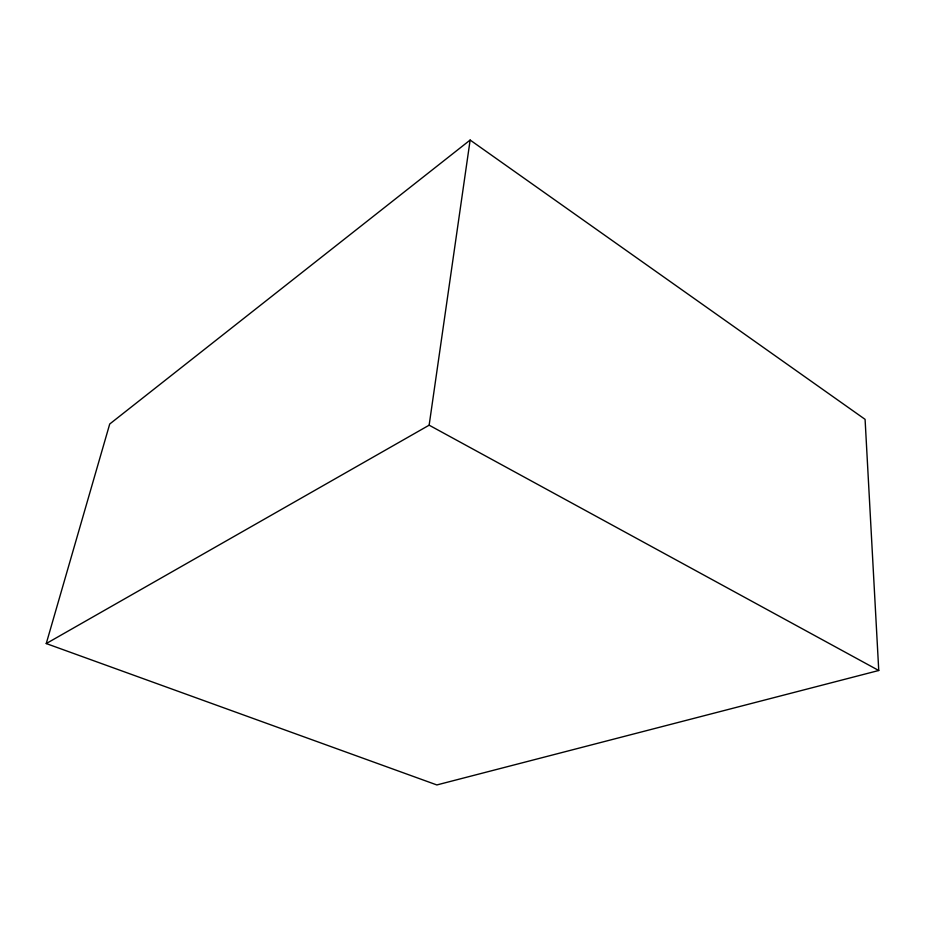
<?xml version="1.0" encoding="UTF-8"?>
<svg xmlns="http://www.w3.org/2000/svg" width="925" height="925" viewBox="0 0 925 925"><rect width="100%" height="100%" fill="white"/><g stroke="black" fill="none" stroke-linecap="round" stroke-linejoin="round"><path stroke-width="1.39" d="M46.25 643.557L429.142 425.188L470.143 140.057L865.083 419.349L878.75 670.498L436.854 784.943L46.25 643.557L109.717 424.02L470.143 140.057M429.142 425.188L878.75 670.498"/></g></svg>
